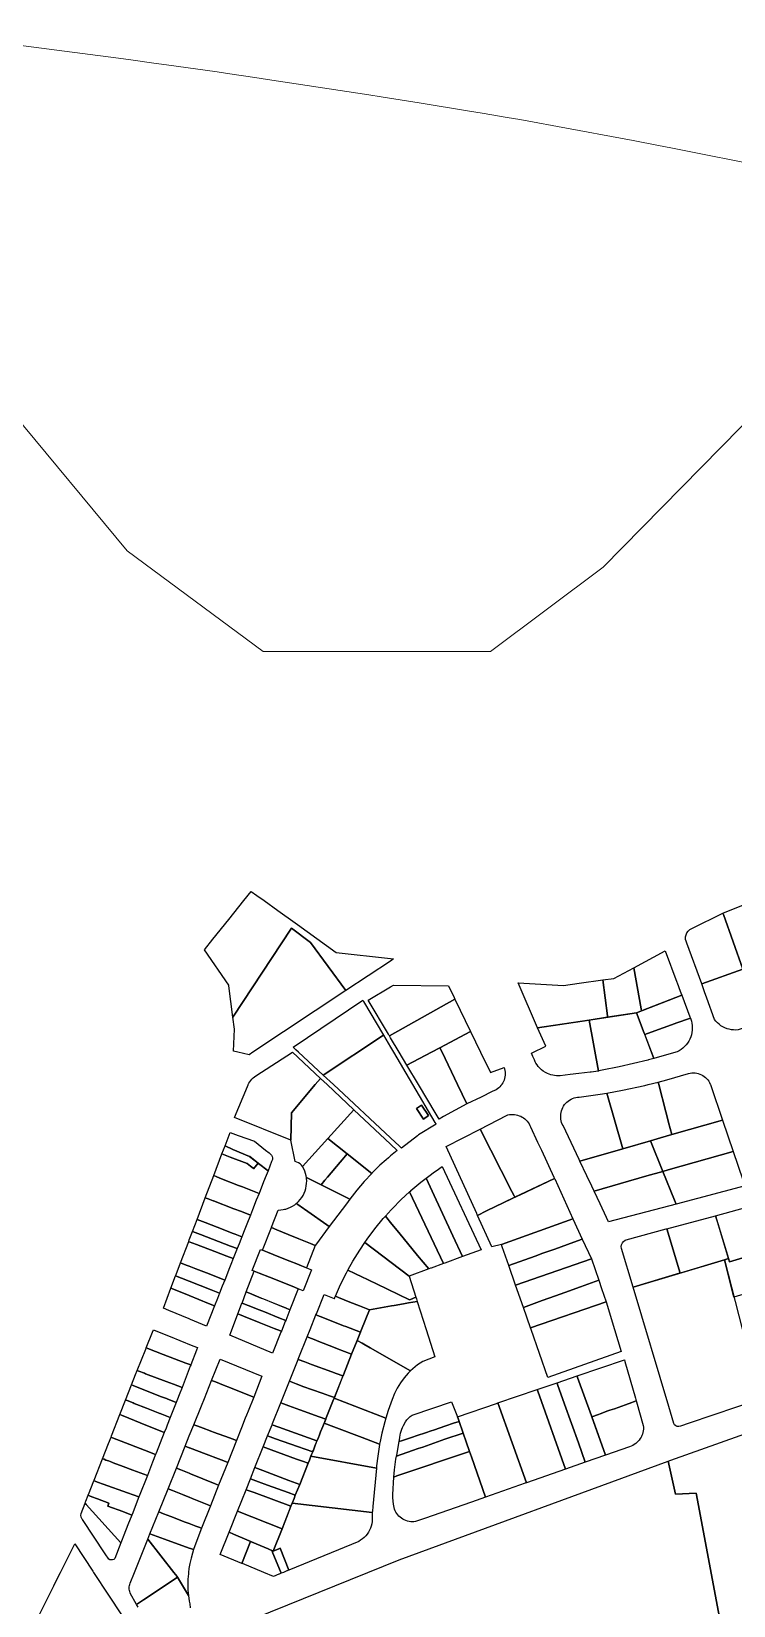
# Model space of a CAD drawing. Header units: metres. Extents: x 3 to 1027712, y 40 to 4430649.
# Drawn here: x 509467 to 509766, y 4412073 to 4412744 of the extents above; entities that cross this region are included whole.
import ezdxf

# ---------------------------------------------------------------- set-up
doc = ezdxf.new("R2010")
doc.units = ezdxf.units.M
doc.header["$MEASUREMENT"] = 0
doc.layers.add('A.ES.SDGC.CP.07003.cadastralparcel — CadastralParcel', color=1, linetype='Continuous')
doc.layers.add('Habitats_5_km', color=7, linetype='Continuous', lineweight=9, true_color=0xbefad2)

msp = doc.modelspace()

# ---------------------------------------------------------------- linework, layer by layer
at = {"layer": 'A.ES.SDGC.CP.07003.cadastralparcel — CadastralParcel', "color": 7, "linetype": 'Continuous', "flags": 128}
for points in [[(509579.07, 4412363.68), (509580.11, 4412362.93), (509596.68, 4412351), (509619.82, 4412348.43), (509621.12, 4412348.29), (509619.82, 4412347.43), (509600.77, 4412334.81), (509585.73, 4412355.28), (509577.57, 4412361.41), (509552.58, 4412323.43), (509550.9, 4412336.85), (509550.87, 4412337.1), (509540.43, 4412352.21), (509544.06, 4412356.74), (509550.8, 4412365.15), (509557.25, 4412373.19), (509560.4, 4412377.12), (509562.8, 4412375.39), (509565.87, 4412373.19), (509571.81, 4412368.92), (509579.07, 4412363.68)], [(509770.27, 4412371.37), (509771.96, 4412367.03), (509772.66, 4412365.13), (509774.24, 4412360.84), (509775.44, 4412357.59), (509777.21, 4412352.78), (509779.23, 4412347.29), (509770.05, 4412343.99), (509761.78, 4412367.24), (509761.52, 4412367.85), (509770.25, 4412371.42), (509770.27, 4412371.37)], [(509761.78, 4412367.24), (509770.05, 4412343.99), (509752.49, 4412337.67), (509746.19, 4412355.02), (509745.8, 4412355.86), (509745.62, 4412356.57), (509745.59, 4412356.78), (509745.59, 4412357.71), (509745.79, 4412358.62), (509746.17, 4412359.47), (509746.73, 4412360.22), (509747.43, 4412360.84), (509748.25, 4412361.29), (509761.52, 4412367.85), (509761.78, 4412367.24)], [(509600.77, 4412334.81), (509561.1, 4412308.54), (509559.47, 4412307.46), (509554.67, 4412308.54), (509552.81, 4412308.96), (509553.21, 4412318.36), (509552.58, 4412323.43), (509577.57, 4412361.41), (509585.73, 4412355.28), (509600.77, 4412334.81)], [(509743.6, 4412333.84), (509743.95, 4412332.9), (509726.83, 4412326.14), (509726.67, 4412327.07), (509723.56, 4412344.56), (509736.94, 4412351.7), (509741.89, 4412338.44), (509742.02, 4412338.08), (509743.32, 4412334.6), (509743.6, 4412333.84)], [(509726.67, 4412327.07), (509726.83, 4412326.14), (509724.69, 4412325.29), (509712.34, 4412323.42), (509712.26, 4412324.06), (509710.28, 4412339.33), (509714.98, 4412339.98), (509723.56, 4412344.56), (509726.67, 4412327.07)], [(509770.05, 4412343.99), (509778.2, 4412321.08), (509769.36, 4412318.47), (509768.02, 4412318.08), (509767.06, 4412318.01), (509766.1, 4412318.02), (509765.14, 4412318.12), (509764.2, 4412318.3), (509763.27, 4412318.57), (509762.38, 4412318.92), (509761.52, 4412319.35), (509760.7, 4412319.86), (509759.93, 4412320.44), (509759.22, 4412321.09), (509758.57, 4412321.8), (509757.98, 4412322.56), (509754.69, 4412331.61), (509753.7, 4412334.35), (509752.49, 4412337.67), (509770.05, 4412343.99)], [(509647.22, 4412331.2), (509647.26, 4412331.12), (509619.32, 4412315.57), (509619.26, 4412315.67), (509618.92, 4412316.24), (509610.31, 4412330.73), (509619.82, 4412336.39), (509621.13, 4412337.17), (509644.46, 4412336.91), (509646.93, 4412331.8), (509647.22, 4412331.2)], [(509712.26, 4412324.06), (509712.34, 4412323.42), (509704.53, 4412322.23), (509682.5, 4412318.88), (509674.18, 4412338.11), (509693.61, 4412337.05), (509700.21, 4412337.95), (509710.28, 4412339.33), (509712.26, 4412324.06)], [(509579.42, 4412309.58), (509578.23, 4412310.71), (509607.94, 4412330.68), (509608.24, 4412330.22), (509616.79, 4412315.75), (509591.1, 4412298.72), (509580.54, 4412308.54), (509579.42, 4412309.58)], [(509647.26, 4412331.12), (509653.95, 4412317.31), (509640.87, 4412310.44), (509637.26, 4412308.54), (509626.78, 4412303.03), (509623.5, 4412308.54), (509619.82, 4412314.73), (509619.32, 4412315.57), (509647.26, 4412331.12)], [(509728.19, 4412316.14), (509727.98, 4412316.67), (509724.69, 4412325.29), (509743.95, 4412332.9), (509747.42, 4412323.62), (509747.63, 4412323.04), (509741.48, 4412320.86), (509741.18, 4412320.75), (509730.95, 4412317.12), (509728.19, 4412316.14)], [(509706.11, 4412322.47), (509724.69, 4412325.29), (509727.98, 4412316.67), (509732.1, 4412305.9), (509729.72, 4412305.23), (509729.49, 4412305.18), (509717.3, 4412302.27), (509710.01, 4412300.84), (509708.55, 4412300.56), (509708.41, 4412300.53), (509704.53, 4412322.23), (509706.11, 4412322.47)], [(509747.63, 4412323.04), (509748.08, 4412321.84), (509748.29, 4412320.88), (509748.41, 4412319.9), (509748.45, 4412318.92), (509748.4, 4412317.95), (509748.28, 4412316.97), (509748.06, 4412316.02), (509747.77, 4412315.08), (509747.4, 4412314.17), (509746.95, 4412313.3), (509746.43, 4412312.47), (509745.84, 4412311.69), (509745.18, 4412310.96), (509744.46, 4412310.29), (509743.69, 4412309.69), (509742.87, 4412309.15), (509742.01, 4412308.69), (509741.48, 4412308.54), (509732.1, 4412305.9), (509728.19, 4412316.14), (509730.95, 4412317.12), (509741.18, 4412320.75), (509741.48, 4412320.86), (509747.63, 4412323.04)], [(509653.95, 4412317.31), (509658.2, 4412308.54), (509662.35, 4412299.96), (509668.2, 4412302.06), (509668.41, 4412301.41), (509668.56, 4412300.74), (509668.65, 4412300.06), (509668.68, 4412299.38), (509668.65, 4412298.69), (509668.57, 4412298.01), (509668.43, 4412297.34), (509668.23, 4412296.69), (509667.97, 4412296.05), (509667.66, 4412295.44), (509667.3, 4412294.86), (509667.19, 4412294.71), (509666.89, 4412294.31), (509666.43, 4412293.8), (509665.94, 4412293.33), (509665.4, 4412292.91), (509664.83, 4412292.53), (509663.18, 4412291.73), (509658.39, 4412289.42), (509652.31, 4412286.49), (509648.38, 4412294.71), (509641.78, 4412308.54), (509640.87, 4412310.44), (509653.95, 4412317.31)], [(509704.88, 4412300.04), (509700.04, 4412299.43), (509696.36, 4412298.98), (509692.06, 4412298.54), (509691.26, 4412298.5), (509690.53, 4412298.52), (509689.69, 4412298.6), (509688.95, 4412298.71), (509688.19, 4412298.9), (509687.45, 4412299.14), (509686.73, 4412299.43), (509685.89, 4412299.84), (509684.94, 4412300.45), (509684.22, 4412301.01), (509683.68, 4412301.49), (509683.27, 4412301.9), (509682.74, 4412302.5), (509682.28, 4412303.1), (509681.75, 4412303.94), (509681.44, 4412304.51), (509681.11, 4412305.27), (509680.5, 4412306.69), (509679.87, 4412308.18), (509680.15, 4412308.3), (509686.08, 4412311.07), (509682.5, 4412318.88), (509704.39, 4412322.21), (509704.53, 4412322.23), (509708.41, 4412300.53), (509708.29, 4412300.51), (509705.32, 4412300.1), (509704.88, 4412300.04)], [(509624.46, 4412267.68), (509624.18, 4412267.93), (509623.67, 4412268.45), (509619.82, 4412272.03), (509595.42, 4412294.71), (509591.1, 4412298.72), (509616.79, 4412315.75), (509619.82, 4412310.63), (509621.06, 4412308.54), (509629.23, 4412294.71), (509638.74, 4412278.62), (509639.08, 4412278.06), (509639.19, 4412277.93), (509631.77, 4412273.3), (509631.23, 4412272.96), (509624.46, 4412267.68)], [(509640.87, 4412310.44), (509641.78, 4412308.54), (509648.38, 4412294.71), (509652.31, 4412286.49), (509642.44, 4412281.07), (509640.47, 4412279.99), (509639.19, 4412282.15), (509631.72, 4412294.71), (509626.78, 4412303.03), (509637.26, 4412308.54), (509640.87, 4412310.44)], [(509577.35, 4412270.99), (509553.27, 4412280.74), (509558.84, 4412293.92), (509559.1, 4412294.61), (509559.15, 4412294.71), (509559.41, 4412295.28), (509559.78, 4412295.92), (509560.2, 4412296.52), (509560.67, 4412297.08), (509561.19, 4412297.6), (509561.76, 4412298.07), (509562.36, 4412298.49), (509578.05, 4412308.52), (509589.89, 4412297.39), (509587.65, 4412294.71), (509577.63, 4412282.75), (509577.35, 4412270.99)], [(509589.89, 4412297.39), (509592.74, 4412294.71), (509604.13, 4412284.02), (509593.05, 4412271.76), (509582.26, 4412259.81), (509581.78, 4412260.43), (509581.2, 4412260.97), (509580.54, 4412261.41), (509579.82, 4412261.72), (509579.06, 4412261.92), (509577.35, 4412270.99), (509577.63, 4412282.75), (509587.65, 4412294.71), (509589.89, 4412297.39)], [(509737.18, 4412283.07), (509734.14, 4412294.71), (509733.86, 4412295.8), (509737.56, 4412296.75), (509746.85, 4412299.53), (509747.54, 4412299.67), (509748.24, 4412299.75), (509748.94, 4412299.77), (509749.64, 4412299.73), (509750.34, 4412299.62), (509751.02, 4412299.46), (509751.69, 4412299.23), (509752.33, 4412298.95), (509752.95, 4412298.61), (509753.53, 4412298.22), (509754.08, 4412297.78), (509754.59, 4412297.29), (509755.05, 4412296.76), (509755.46, 4412296.19), (509755.82, 4412295.59), (509756.13, 4412294.96), (509756.22, 4412294.71), (509756.38, 4412294.3), (509761.35, 4412279.64), (509739.7, 4412273.41), (509738.35, 4412278.59), (509737.72, 4412281.02), (509737.18, 4412283.07)], [(509718.87, 4412267.41), (509700.52, 4412262.13), (509700.21, 4412262.79), (509693.34, 4412277.27), (509693.02, 4412277.92), (509692.76, 4412278.6), (509692.56, 4412279.3), (509692.42, 4412280.01), (509692.35, 4412280.73), (509692.34, 4412281.46), (509692.39, 4412282.18), (509692.51, 4412282.9), (509692.69, 4412283.6), (509692.93, 4412284.29), (509693.23, 4412284.95), (509693.59, 4412285.58), (509694.01, 4412286.18), (509694.47, 4412286.73), (509694.98, 4412287.25), (509695.54, 4412287.72), (509696.13, 4412288.13), (509696.76, 4412288.49), (509697.42, 4412288.8), (509698.1, 4412289.05), (509698.8, 4412289.23), (509699.52, 4412289.35), (509700.21, 4412289.44), (509709.13, 4412290.64), (509712.04, 4412291.15), (509718.87, 4412267.41)], [(509712.04, 4412291.15), (509718.68, 4412292.31), (509728.16, 4412294.34), (509729.6, 4412294.71), (509733.86, 4412295.8), (509734.14, 4412294.71), (509737.18, 4412283.07), (509737.72, 4412281.02), (509738.35, 4412278.59), (509739.7, 4412273.41), (509734.84, 4412272.01), (509730.61, 4412270.79), (509718.87, 4412267.41), (509712.04, 4412291.15)], [(509604.13, 4412284.02), (509619.82, 4412269.27), (509622.62, 4412266.64), (509619.82, 4412264.34), (509618.88, 4412263.57), (509617.9, 4412262.69), (509615.29, 4412260.35), (509611.84, 4412256.96), (509611.76, 4412256.88), (509601.32, 4412265.18), (509593.05, 4412271.76), (509604.13, 4412284.02)], [(509636, 4412281.49), (509633.78, 4412280.04), (509630.84, 4412284.55), (509633.06, 4412286), (509636, 4412281.49)], [(509636, 4412281.49), (509633.06, 4412286), (509630.84, 4412284.55), (509633.78, 4412280.04), (509636, 4412281.49)], [(509689.43, 4412255.31), (509689.57, 4412255), (509689.7, 4412254.72), (509672.8, 4412246.71), (509672.5, 4412247.27), (509671.53, 4412249.18), (509657.99, 4412275.79), (509669.18, 4412281.59), (509669.85, 4412281.78), (509670.54, 4412281.92), (509671.23, 4412281.99), (509671.93, 4412282.01), (509672.62, 4412281.96), (509673.31, 4412281.86), (509673.99, 4412281.7), (509674.66, 4412281.48), (509675.3, 4412281.21), (509675.92, 4412280.88), (509676.5, 4412280.5), (509677.05, 4412280.08), (509677.57, 4412279.6), (509678.04, 4412279.09), (509678.47, 4412278.54), (509678.85, 4412277.95), (509679.17, 4412277.33), (509679.45, 4412276.69), (509682.47, 4412270.22), (509684.1, 4412266.73), (509689.43, 4412255.31)], [(509761.35, 4412279.64), (509765.87, 4412266.28), (509738.16, 4412258.37), (509735.89, 4412257.72), (509730.61, 4412270.79), (509734.84, 4412272.01), (509739.7, 4412273.41), (509761.35, 4412279.64)], [(509554.88, 4412273.01), (509561.74, 4412270.59), (509566.51, 4412266.78), (509567.98, 4412265.6), (509568.63, 4412265.08), (509569.07, 4412264.64), (509569.37, 4412264.09), (509569.5, 4412263.48), (509569.46, 4412262.86), (509569.24, 4412262.28), (509569.09, 4412261.91), (509567.55, 4412258.02), (509563.54, 4412261.13), (509561.99, 4412262.33), (509559.76, 4412264.06), (509559.59, 4412264.13), (509552.61, 4412267.13), (509549.22, 4412268.6), (509551.37, 4412274.25), (509554.88, 4412273.01)], [(509598.34, 4412261.64), (509592.96, 4412255.21), (509591.85, 4412253.92), (509590.24, 4412252), (509583.91, 4412255.14), (509583.81, 4412255.82), (509583.56, 4412256.87), (509583.21, 4412257.88), (509582.78, 4412258.87), (509582.26, 4412259.81), (509593.05, 4412271.76), (509601.32, 4412265.18), (509599.24, 4412262.7), (509598.34, 4412261.64)], [(509672.8, 4412246.71), (509668.11, 4412244.49), (509660.75, 4412240.9), (509656.91, 4412238.99), (509656.84, 4412239.14), (509656.79, 4412239.24), (509656.58, 4412239.71), (509643.52, 4412268.28), (509657.99, 4412275.79), (509671.53, 4412249.18), (509672.5, 4412247.27), (509672.8, 4412246.71)], [(509730.61, 4412270.79), (509735.89, 4412257.72), (509729.12, 4412255.79), (509706.59, 4412249.35), (509705.63, 4412251.38), (509703.51, 4412255.84), (509700.52, 4412262.13), (509718.87, 4412267.41), (509730.61, 4412270.79)], [(509561.39, 4412258.88), (509563.31, 4412261.3), (509563.54, 4412261.13), (509567.55, 4412258.02), (509566.34, 4412254.96), (509566.08, 4412254.3), (509565.65, 4412253.22), (509563.72, 4412248.34), (509560.25, 4412249.71), (509556.61, 4412251.14), (509554.97, 4412251.78), (509547.78, 4412254.61), (509545.68, 4412255.44), (509544.4, 4412255.94), (509547.91, 4412265.17), (509551.35, 4412263.86), (509558.64, 4412261.07), (509560.08, 4412259.92), (509561.18, 4412259.05), (509561.39, 4412258.88)], [(509561.39, 4412258.88), (509561.18, 4412259.05), (509560.08, 4412259.92), (509558.64, 4412261.07), (509551.35, 4412263.86), (509547.91, 4412265.17), (509549.22, 4412268.6), (509552.61, 4412267.13), (509559.59, 4412264.13), (509563.31, 4412261.3), (509561.39, 4412258.88)], [(509559.59, 4412264.13), (509559.76, 4412264.06), (509561.99, 4412262.33), (509563.31, 4412261.3), (509559.59, 4412264.13)], [(509601.32, 4412265.18), (509611.76, 4412256.88), (509608.54, 4412253.43), (509605.4, 4412249.76), (509602.43, 4412245.95), (509590.77, 4412251.74), (509590.24, 4412252), (509591.85, 4412253.92), (509592.96, 4412255.21), (509598.34, 4412261.64), (509599.24, 4412262.7), (509601.32, 4412265.18)], [(509769.99, 4412254.12), (509770.95, 4412251.57), (509741.54, 4412243.81), (509740.86, 4412245.42), (509735.89, 4412257.72), (509738.16, 4412258.37), (509765.87, 4412266.28), (509769.99, 4412254.12)], [(509544.4, 4412255.94), (509545.68, 4412255.44), (509547.78, 4412254.61), (509554.97, 4412251.78), (509556.61, 4412251.14), (509560.25, 4412249.71), (509563.72, 4412248.34), (509562.57, 4412245.44), (509560.93, 4412241.28), (509560.07, 4412239.1), (509556.22, 4412240.58), (509553.01, 4412241.82), (509544.33, 4412245.17), (509544.16, 4412245.23), (509542.06, 4412246.04), (509540.82, 4412246.52), (509544.4, 4412255.94)], [(509638.18, 4412257.26), (509639.2, 4412257.97), (509641.79, 4412259.79), (509658.45, 4412224.33), (509650.48, 4412221.41), (509646.36, 4412230.29), (509637.58, 4412249.23), (509634.98, 4412254.86), (509637.2, 4412256.58), (509638.18, 4412257.26)], [(509740.86, 4412245.42), (509741.54, 4412243.81), (509712.79, 4412236.23), (509711.95, 4412238.05), (509709.18, 4412243.89), (509706.59, 4412249.35), (509729.12, 4412255.79), (509735.89, 4412257.72), (509740.86, 4412245.42)], [(509593.67, 4412234.2), (509592.65, 4412234.91), (509584.52, 4412240.61), (509583.17, 4412241.56), (509582.65, 4412241.93), (509580.26, 4412243.59), (509579.84, 4412243.89), (509579.61, 4412244.05), (509579.79, 4412244.19), (509580.58, 4412244.93), (509581.29, 4412245.73), (509581.93, 4412246.59), (509582.5, 4412247.51), (509582.98, 4412248.47), (509583.37, 4412249.47), (509583.68, 4412250.5), (509583.89, 4412251.55), (509584.01, 4412252.62), (509584.04, 4412253.69), (509583.97, 4412254.76), (509583.91, 4412255.14), (509590.77, 4412251.74), (509602.43, 4412245.95), (509601.02, 4412243.89), (509593.67, 4412234.2)], [(509628.38, 4412249.45), (509628.49, 4412249.55), (509632.77, 4412253.16), (509634.98, 4412254.86), (509637.58, 4412249.23), (509646.36, 4412230.29), (509650.48, 4412221.41), (509642.94, 4412218.65), (509642.33, 4412218.42), (509627.88, 4412248.98), (509628.38, 4412249.45)], [(509674.11, 4412247.33), (509675.06, 4412247.78), (509689.7, 4412254.72), (509689.79, 4412254.51), (509697.56, 4412237.56), (509667.04, 4412226.57), (509663.05, 4412225.55), (509656.94, 4412238.91), (509656.91, 4412238.99), (509660.75, 4412240.9), (509668.11, 4412244.49), (509674.11, 4412247.33)], [(509542.06, 4412246.04), (509544.16, 4412245.23), (509544.33, 4412245.17), (509553.01, 4412241.82), (509556.22, 4412240.58), (509560.07, 4412239.1), (509558.56, 4412235.3), (509557.66, 4412233.03), (509556.39, 4412229.81), (509553.59, 4412230.91), (509552.21, 4412231.45), (509548.48, 4412232.91), (509540.73, 4412235.94), (509537.31, 4412237.29), (509540.82, 4412246.52), (509542.06, 4412246.04)], [(509569.08, 4412233.95), (509571.91, 4412241.23), (509572.99, 4412241.29), (509574.05, 4412241.44), (509574.59, 4412241.56), (509575.1, 4412241.68), (509576.12, 4412242.01), (509577.1, 4412242.43), (509578.05, 4412242.94), (509578.95, 4412243.53), (509579.41, 4412243.89), (509579.61, 4412244.05), (509579.84, 4412243.89), (509580.26, 4412243.59), (509582.65, 4412241.93), (509583.17, 4412241.56), (509584.52, 4412240.61), (509592.65, 4412234.91), (509593.67, 4412234.2), (509587.81, 4412226.34), (509587.72, 4412226.11), (509585.61, 4412226.97), (509580.72, 4412228.97), (509576.11, 4412230.86), (509571.29, 4412232.83), (509569.01, 4412233.76), (509569.08, 4412233.95)], [(509617.7, 4412238.71), (509618.16, 4412239.22), (509618.37, 4412239.45), (509620.45, 4412241.76), (509624.39, 4412245.75), (509627.88, 4412248.98), (509642.33, 4412218.42), (509637.16, 4412216.53), (509636.86, 4412216.42), (509636.19, 4412216.17), (509636.08, 4412216.13), (509631.36, 4412221.89), (509623.39, 4412231.61), (509620.38, 4412235.28), (509617.63, 4412238.63), (509617.7, 4412238.71)], [(509778.19, 4412240.65), (509787.68, 4412226.2), (509764.3, 4412219.2), (509763.9, 4412220.54), (509759.2, 4412236.26), (509758.42, 4412238.85), (509771.74, 4412242.43), (509773.01, 4412242.53), (509774.28, 4412242.42), (509775.31, 4412242.19), (509775.52, 4412242.12), (509776.69, 4412241.63), (509777.77, 4412240.96), (509778.19, 4412240.65)], [(509540.73, 4412235.94), (509548.48, 4412232.91), (509552.21, 4412231.45), (509553.59, 4412230.91), (509556.39, 4412229.81), (509555.19, 4412226.79), (509554.4, 4412224.79), (509551.62, 4412225.85), (509546.49, 4412227.82), (509538.73, 4412230.8), (509535.34, 4412232.11), (509537.31, 4412237.29), (509540.73, 4412235.94)], [(509636.08, 4412216.13), (509627.73, 4412213.08), (509608.85, 4412227.39), (509609.8, 4412228.79), (509613.15, 4412233.28), (509616.71, 4412237.6), (509617.63, 4412238.63), (509620.38, 4412235.28), (509623.39, 4412231.61), (509631.36, 4412221.89), (509636.08, 4412216.13)], [(509697.56, 4412237.56), (509701.57, 4412228.81), (509697.98, 4412227.52), (509689.88, 4412224.63), (509684.76, 4412222.8), (509681.4, 4412221.6), (509670.18, 4412217.59), (509667.37, 4412225.63), (509667.04, 4412226.57), (509697.56, 4412237.56)], [(509743.29, 4412214.37), (509737.6, 4412233.26), (509758.42, 4412238.85), (509763.9, 4412220.54), (509762.15, 4412220.01), (509743.29, 4412214.37)], [(509535.34, 4412232.11), (509538.73, 4412230.8), (509546.49, 4412227.82), (509551.62, 4412225.85), (509554.4, 4412224.79), (509552.73, 4412220.57), (509549.98, 4412221.62), (509544.84, 4412223.58), (509537.07, 4412226.55), (509533.99, 4412227.74), (509533.72, 4412227.84), (509533.99, 4412228.56), (509535.34, 4412232.11)], [(509587.72, 4412226.11), (509583.94, 4412216.64), (509581.76, 4412217.51), (509579.79, 4412218.29), (509576.85, 4412219.46), (509572.23, 4412221.3), (509567.39, 4412223.23), (509565.25, 4412224.08), (509569.01, 4412233.76), (509571.29, 4412232.83), (509576.11, 4412230.86), (509580.72, 4412228.97), (509585.61, 4412226.97), (509587.72, 4412226.11)], [(509737.31, 4412233.18), (509737.6, 4412233.26), (509743.29, 4412214.37), (509742.96, 4412214.27), (509723.2, 4412208.36), (509718.27, 4412224.86), (509718.19, 4412225.68), (509718.32, 4412226.48), (509718.55, 4412227.06), (509718.64, 4412227.23), (509719.14, 4412227.89), (509719.78, 4412228.4), (509720.28, 4412228.61), (509737.31, 4412233.18)], [(509537.07, 4412226.55), (509544.84, 4412223.58), (509549.98, 4412221.62), (509552.73, 4412220.57), (509551.73, 4412218.05), (509551.16, 4412216.6), (509549.11, 4412211.41), (509543.92, 4412213.43), (509541.29, 4412214.46), (509536.82, 4412216.2), (509533.99, 4412217.3), (509533.54, 4412217.47), (509532.7, 4412217.8), (509530.26, 4412218.75), (509533.72, 4412227.84), (509533.99, 4412227.74), (509537.07, 4412226.55)], [(509567.39, 4412223.23), (509572.23, 4412221.3), (509576.85, 4412219.46), (509579.79, 4412218.29), (509581.76, 4412217.51), (509583.94, 4412216.64), (509586.06, 4412215.8), (509582.51, 4412206.88), (509580.48, 4412207.69), (509578.5, 4412208.48), (509568.16, 4412212.59), (509563.79, 4412214.33), (509561.62, 4412215.19), (509560.77, 4412215.53), (509564.32, 4412224.45), (509565.25, 4412224.08), (509567.39, 4412223.23)], [(509601.74, 4412215.85), (509603.71, 4412219.4), (509606.65, 4412224.17), (509608.85, 4412227.39), (509627.73, 4412213.08), (509630.61, 4412204.04), (509628.28, 4412203.17), (509627.89, 4412203.02), (509613.86, 4412209.74), (509610.78, 4412211.21), (509606.67, 4412213.17), (509605.69, 4412213.64), (509604.61, 4412214.16), (509601.6, 4412215.6), (509601.74, 4412215.85)], [(509701.57, 4412228.81), (509705.43, 4412220.4), (509673.09, 4412209.27), (509670.18, 4412217.59), (509681.4, 4412221.6), (509684.76, 4412222.8), (509689.88, 4412224.63), (509697.98, 4412227.52), (509701.57, 4412228.81)], [(509766.22, 4412204.12), (509762.15, 4412220.01), (509763.9, 4412220.54), (509764.3, 4412219.2), (509787.68, 4412226.2), (509796.28, 4412213.11), (509794.9, 4412212.7), (509766.22, 4412204.12)], [(509530.26, 4412218.75), (509532.7, 4412217.8), (509533.54, 4412217.47), (509533.99, 4412217.3), (509536.82, 4412216.2), (509541.29, 4412214.46), (509543.92, 4412213.43), (509549.11, 4412211.41), (509548.05, 4412208.74), (509546.88, 4412205.78), (509543.38, 4412207.17), (509533.99, 4412210.9), (509530.69, 4412212.21), (509528.16, 4412213.22), (509528.36, 4412213.76), (509530.26, 4412218.75)], [(509628.28, 4412203.17), (509630.61, 4412204.04), (509630.8, 4412203.46), (509631.18, 4412202.27), (509627.51, 4412201.64), (509625.32, 4412201.26), (509621.33, 4412200.58), (509620.26, 4412200.39), (509613.97, 4412199.31), (509610.78, 4412198.76), (509606.52, 4412200.44), (509602.46, 4412202.04), (509597.55, 4412203.99), (509596.3, 4412204.48), (509598.5, 4412209.49), (509601, 4412214.51), (509601.6, 4412215.6), (509604.61, 4412214.16), (509605.69, 4412213.64), (509606.67, 4412213.17), (509610.78, 4412211.21), (509613.86, 4412209.74), (509627.89, 4412203.02), (509628.28, 4412203.17)], [(509705.43, 4412220.4), (509708.57, 4412211.31), (509700.73, 4412208.49), (509694.14, 4412206.12), (509690.1, 4412204.66), (509684.47, 4412202.64), (509676.42, 4412199.74), (509673.09, 4412209.27), (509705.43, 4412220.4)], [(509740.59, 4412150.22), (509738.42, 4412157.47), (509723.2, 4412208.36), (509762.15, 4412220.01), (509777.37, 4412160.57), (509747.08, 4412150.39), (509743.39, 4412149.15), (509742.76, 4412148.93), (509742.07, 4412149.02), (509741.67, 4412149.15), (509741.45, 4412149.25), (509740.92, 4412149.66), (509740.59, 4412150.22)], [(509530.69, 4412212.21), (509533.99, 4412210.9), (509543.38, 4412207.17), (509546.88, 4412205.78), (509545.98, 4412203.52), (509544.75, 4412200.41), (509542.12, 4412201.47), (509533.99, 4412204.76), (509528.63, 4412206.92), (509526.15, 4412207.93), (509528.16, 4412213.22), (509530.69, 4412212.21)], [(509561.62, 4412215.19), (509563.79, 4412214.33), (509568.16, 4412212.59), (509578.5, 4412208.48), (509580.48, 4412207.69), (509576.91, 4412198.74), (509574.94, 4412199.53), (509573.93, 4412199.95), (509564.64, 4412203.74), (509560.72, 4412205.33), (509558.27, 4412206.34), (509561.62, 4412215.19)], [(509708.57, 4412211.31), (509709.77, 4412207.85), (509711.76, 4412202.08), (509679.48, 4412190.99), (509676.42, 4412199.74), (509684.47, 4412202.64), (509690.1, 4412204.66), (509694.14, 4412206.12), (509700.73, 4412208.49), (509708.57, 4412211.31)], [(509528.63, 4412206.92), (509533.99, 4412204.76), (509542.12, 4412201.47), (509544.75, 4412200.41), (509541.34, 4412191.79), (509534.47, 4412194.65), (509533.99, 4412194.85), (509525.33, 4412198.46), (509522.93, 4412199.46), (509526.15, 4412207.93), (509528.63, 4412206.92)], [(509559.14, 4412200.53), (509556.47, 4412201.59), (509558.27, 4412206.34), (509560.72, 4412205.33), (509560.96, 4412205.23), (509564.64, 4412203.74), (509565.64, 4412203.33), (509573.93, 4412199.95), (509574.94, 4412199.53), (509576.91, 4412198.74), (509575.09, 4412194.18), (509572.2, 4412195.33), (509566.02, 4412197.79), (509563.79, 4412198.67), (509559.14, 4412200.53)], [(509596.3, 4412204.48), (509597.55, 4412203.99), (509602.46, 4412202.04), (509606.52, 4412200.44), (509610.78, 4412198.76), (509607.44, 4412190.38), (509607.12, 4412189.59), (509606.93, 4412189.12), (509600.78, 4412191.54), (509599.79, 4412191.93), (509591.61, 4412195.13), (509588, 4412196.54), (509588.19, 4412197.01), (509591.5, 4412205.3), (509595.05, 4412203.88), (509595.79, 4412203.58), (509595.89, 4412203.55), (509596.24, 4412204.37), (509596.3, 4412204.48)], [(509627.51, 4412201.64), (509631.18, 4412202.27), (509634.98, 4412190.38), (509638.72, 4412178.68), (509633.56, 4412176.7), (509631.34, 4412175.24), (509629.26, 4412173.59), (509628.26, 4412172.64), (509611.09, 4412182.49), (509608.41, 4412184.03), (509607.68, 4412184.45), (509605.56, 4412185.67), (509607.12, 4412189.59), (509607.44, 4412190.38), (509610.78, 4412198.76), (509613.97, 4412199.31), (509620.26, 4412200.39), (509621.33, 4412200.58), (509625.32, 4412201.26), (509627.51, 4412201.64)], [(509554.54, 4412196.51), (509554.72, 4412196.98), (509557.03, 4412196.06), (509563.8, 4412193.37), (509570.21, 4412190.82), (509571.3, 4412190.38), (509573.27, 4412189.6), (509573.08, 4412189.14), (509569.53, 4412180.24), (509551.29, 4412187.92), (509554.54, 4412196.51)], [(509556.29, 4412201.13), (509556.47, 4412201.59), (509559.14, 4412200.53), (509563.79, 4412198.67), (509566.02, 4412197.79), (509572.2, 4412195.33), (509575.09, 4412194.18), (509574.91, 4412193.72), (509573.27, 4412189.6), (509571.3, 4412190.38), (509570.21, 4412190.82), (509563.8, 4412193.37), (509557.03, 4412196.06), (509554.72, 4412196.98), (509556.29, 4412201.13)], [(509606.93, 4412189.12), (509605.56, 4412185.67), (509603.2, 4412179.77), (509600.11, 4412180.98), (509597.21, 4412182.11), (509596.22, 4412182.5), (509588.52, 4412185.51), (509587.93, 4412185.74), (509584.26, 4412187.18), (509585.54, 4412190.38), (509588, 4412196.54), (509591.61, 4412195.13), (509599.79, 4412191.93), (509600.78, 4412191.54), (509606.93, 4412189.12)], [(509679.48, 4412190.99), (509711.76, 4412202.08), (509715.29, 4412190.38), (509718.13, 4412180.95), (509686.87, 4412169.85), (509679.69, 4412190.38), (509679.48, 4412190.99)], [(509519.61, 4412180.93), (509515.62, 4412182.46), (509518.28, 4412189.16), (509518.67, 4412190.13), (509522.63, 4412188.55), (509525.84, 4412187.28), (509529.97, 4412185.64), (509535.54, 4412183.43), (509537.55, 4412182.63), (509537.11, 4412181.49), (509534.64, 4412175.19), (509532.58, 4412175.97), (509522.82, 4412179.7), (509519.61, 4412180.93)], [(509515.4, 4412181.91), (509515.62, 4412182.46), (509519.61, 4412180.93), (509522.82, 4412179.7), (509532.58, 4412175.97), (509534.64, 4412175.19), (509534.59, 4412175.05), (509534.43, 4412174.64), (509530.88, 4412165.58), (509527.28, 4412166.97), (509524.15, 4412168.14), (509515.37, 4412171.46), (509514.82, 4412171.67), (509512.44, 4412172.57), (509511.79, 4412172.81), (509515.4, 4412181.91)], [(509599.55, 4412170.62), (509599.5, 4412170.5), (509596.65, 4412171.56), (509594.79, 4412172.25), (509586.1, 4412175.47), (509583.27, 4412176.5), (509580.41, 4412177.53), (509580.48, 4412177.72), (509580.72, 4412178.32), (509584.26, 4412187.18), (509587.93, 4412185.74), (509588.52, 4412185.51), (509596.22, 4412182.5), (509597.21, 4412182.11), (509600.11, 4412180.98), (509603.2, 4412179.77), (509599.71, 4412171.02), (509599.55, 4412170.62)], [(509607.68, 4412184.45), (509608.41, 4412184.03), (509611.09, 4412182.49), (509628.26, 4412172.64), (509627.33, 4412171.77), (509625.56, 4412169.78), (509623.98, 4412167.64), (509622.6, 4412165.38), (509621.42, 4412163), (509620.45, 4412160.52), (509618.8, 4412155.8), (509617.83, 4412152.55), (509595.71, 4412161.01), (509599.71, 4412171.02), (509603.2, 4412179.77), (509605.56, 4412185.67), (509607.68, 4412184.45)], [(509545.11, 4412167.96), (509543.52, 4412168.59), (509547.16, 4412177.63), (509564.98, 4412170.44), (509561.44, 4412161.52), (509559.67, 4412162.22), (509551.59, 4412165.41), (509548.54, 4412166.61), (509545.11, 4412167.96)], [(509599.5, 4412170.5), (509595.85, 4412161.36), (509593.78, 4412162.09), (509590.71, 4412163.17), (509582.42, 4412166.09), (509580.04, 4412166.99), (509579.58, 4412167.17), (509576.71, 4412168.27), (509580.41, 4412177.53), (509583.27, 4412176.5), (509586.1, 4412175.47), (509594.79, 4412172.25), (509596.65, 4412171.56), (509599.5, 4412170.5)], [(509721.18, 4412158.7), (509719.95, 4412158.26), (509718.39, 4412157.7), (509715.24, 4412156.57), (509713.26, 4412155.87), (509712.51, 4412155.6), (509709.16, 4412154.4), (509708.41, 4412154.13), (509705.57, 4412153.12), (509705.45, 4412153.45), (509699.58, 4412169.85), (509699.33, 4412170.54), (509719.5, 4412177.42), (509719.7, 4412176.73), (509724.21, 4412161.02), (509724.53, 4412159.9), (509721.5, 4412158.81), (509721.18, 4412158.7)], [(509512.44, 4412172.57), (509514.82, 4412171.67), (509515.37, 4412171.46), (509524.15, 4412168.14), (509527.28, 4412166.97), (509530.88, 4412165.58), (509529.66, 4412162.48), (509528.92, 4412160.58), (509528.38, 4412159.21), (509524.51, 4412160.73), (509524.24, 4412160.84), (509521.78, 4412161.8), (509512.91, 4412165.29), (509512.52, 4412165.44), (509510.02, 4412166.43), (509509.37, 4412166.68), (509511.1, 4412171.09), (509511.79, 4412172.81), (509512.44, 4412172.57)], [(509545.11, 4412167.96), (509548.54, 4412166.61), (509551.59, 4412165.41), (509559.67, 4412162.22), (509561.44, 4412161.52), (509559.05, 4412155.5), (509558.37, 4412153.78), (509557.86, 4412152.51), (509556.22, 4412148.38), (509554.07, 4412142.96), (509552.24, 4412143.64), (509551.06, 4412144.08), (509544.28, 4412146.59), (509543.55, 4412146.86), (509541.81, 4412147.51), (509541, 4412147.81), (509537.66, 4412149.04), (509535.91, 4412149.7), (509539.17, 4412157.8), (509540.41, 4412160.87), (509543.52, 4412168.59), (509545.11, 4412167.96)], [(509699.33, 4412170.54), (509699.58, 4412169.85), (509705.45, 4412153.45), (509711.44, 4412136.74), (509702.79, 4412133.72), (509699.88, 4412141.94), (509694.02, 4412158.54), (509691.05, 4412166.93), (509690.8, 4412167.64), (509699.33, 4412170.54)], [(509510.02, 4412166.43), (509512.52, 4412165.44), (509512.91, 4412165.29), (509521.78, 4412161.8), (509524.24, 4412160.84), (509524.51, 4412160.73), (509528.38, 4412159.21), (509527.52, 4412157), (509527, 4412155.68), (509525.89, 4412152.86), (509521.52, 4412154.56), (509521.46, 4412154.58), (509515.68, 4412156.83), (509510.53, 4412158.84), (509510.01, 4412159.04), (509507.49, 4412160.02), (509506.84, 4412160.26), (509509.37, 4412166.68), (509510.02, 4412166.43)], [(509582.42, 4412166.09), (509590.71, 4412163.17), (509593.78, 4412162.09), (509595.85, 4412161.36), (509595.71, 4412161.01), (509595.24, 4412159.82), (509592.38, 4412152.66), (509592.16, 4412152.12), (509589.36, 4412153.13), (509581.1, 4412156.1), (509576.38, 4412157.8), (509573.01, 4412159.01), (509573.34, 4412159.84), (509576.71, 4412168.27), (509580.04, 4412166.99), (509582.42, 4412166.09)], [(509677.79, 4412124.98), (509665.5, 4412159.02), (509682.32, 4412164.75), (509682.58, 4412164.03), (509694.46, 4412130.81), (509677.79, 4412124.98)], [(509690.8, 4412167.64), (509691.05, 4412166.93), (509694.02, 4412158.54), (509699.88, 4412141.94), (509702.79, 4412133.72), (509694.46, 4412130.81), (509682.58, 4412164.03), (509682.32, 4412164.75), (509690.8, 4412167.64)], [(509507.49, 4412160.02), (509510.01, 4412159.04), (509510.53, 4412158.84), (509515.68, 4412156.83), (509521.46, 4412154.58), (509521.52, 4412154.56), (509525.89, 4412152.86), (509524.57, 4412149.51), (509524.1, 4412148.31), (509523.33, 4412146.38), (509519.44, 4412147.96), (509518.27, 4412148.44), (509513.08, 4412150.56), (509508.15, 4412152.56), (509505.05, 4412153.83), (509504.41, 4412154.09), (509506.84, 4412160.26), (509507.49, 4412160.02)], [(509592.16, 4412152.12), (509591.57, 4412150.63), (509590.93, 4412149.02), (509589.98, 4412146.65), (509589.47, 4412145.36), (509589.06, 4412144.33), (509588.54, 4412143.03), (509588.44, 4412142.79), (509572.15, 4412148.66), (509569.28, 4412149.69), (509569.49, 4412150.21), (509573.01, 4412159.01), (509576.38, 4412157.8), (509581.1, 4412156.1), (509589.36, 4412153.13), (509592.16, 4412152.12)], [(509591.57, 4412150.63), (509592.38, 4412152.66), (509595.24, 4412159.82), (509595.71, 4412161.01), (509617.83, 4412152.55), (509617.37, 4412151), (509616.14, 4412146.15), (509615.56, 4412143.34), (509615.16, 4412141.4), (509607.67, 4412144.27), (509595.66, 4412148.87), (509591.5, 4412150.46), (509591.57, 4412150.63)], [(509626.76, 4412151.8), (509627.23, 4412152.29), (509627.54, 4412152.64), (509627.87, 4412152.96), (509628.23, 4412153.25), (509628.62, 4412153.51), (509629.03, 4412153.73), (509629.45, 4412153.91), (509645.74, 4412159.54), (509648.59, 4412152.4), (509649.02, 4412151.17), (509646.62, 4412150.36), (509643.34, 4412149.25), (509638.08, 4412147.47), (509637.07, 4412147.13), (509634.65, 4412146.31), (509631.21, 4412145.14), (509628.7, 4412144.29), (509624.48, 4412142.86), (509623.45, 4412142.51), (509623.76, 4412144.2), (509623.77, 4412144.41), (509623.78, 4412144.49), (509624.09, 4412146.12), (509624.6, 4412147.79), (509624.92, 4412148.57), (509625.3, 4412149.39), (509626.12, 4412150.94), (509626.76, 4412151.8)], [(509664.98, 4412158.84), (509665.5, 4412159.02), (509677.79, 4412124.98), (509677.27, 4412124.8), (509660.35, 4412118.88), (509654.32, 4412136.06), (509653.51, 4412138.37), (509650.66, 4412146.5), (509649.02, 4412151.17), (509648.59, 4412152.4), (509648.33, 4412153.04), (509664.98, 4412158.84)], [(509713.26, 4412155.87), (509715.24, 4412156.57), (509718.39, 4412157.7), (509719.95, 4412158.26), (509721.18, 4412158.7), (509721.5, 4412158.81), (509724.53, 4412159.9), (509724.66, 4412159.47), (509727.57, 4412149.35), (509727.62, 4412148.63), (509727.62, 4412147.9), (509727.55, 4412147.18), (509727.41, 4412146.46), (509727.22, 4412145.76), (509726.97, 4412145.08), (509726.79, 4412144.72), (509726.65, 4412144.43), (509726.29, 4412143.8), (509725.87, 4412143.21), (509725.4, 4412142.65), (509724.88, 4412142.14), (509724.32, 4412141.68), (509723.72, 4412141.26), (509723.09, 4412140.9), (509722.43, 4412140.6), (509721.75, 4412140.35), (509711.44, 4412136.74), (509705.57, 4412153.12), (509708.41, 4412154.13), (509709.16, 4412154.4), (509712.51, 4412155.6), (509713.26, 4412155.87)], [(509789.92, 4412057.67), (509762.4, 4412062.71), (509760.94, 4412062.98), (509750.18, 4412120.57), (509741.34, 4412120.19), (509738.2, 4412134.2), (509739.36, 4412134.62), (509796.43, 4412154.97), (509800.34, 4412156.35), (509798.74, 4412141.74), (509797.6, 4412131.3), (509797.04, 4412128.86), (509796.79, 4412126.88), (509799.77, 4412126.49), (509800.62, 4412114.56), (509797.16, 4412093.83), (509789.92, 4412057.67)], [(509500.8, 4412144.94), (509504.41, 4412154.09), (509505.05, 4412153.83), (509508.15, 4412152.56), (509513.08, 4412150.56), (509518.27, 4412148.44), (509519.44, 4412147.96), (509523.33, 4412146.38), (509519.84, 4412137.56), (509519.6, 4412136.97), (509514.93, 4412138.81), (509504.93, 4412142.75), (509503.08, 4412143.48), (509501.25, 4412144.2), (509500.61, 4412144.45), (509500.8, 4412144.94)], [(509535.91, 4412149.7), (509537.66, 4412149.04), (509541, 4412147.81), (509541.81, 4412147.51), (509543.55, 4412146.86), (509544.28, 4412146.59), (509551.06, 4412144.08), (509552.24, 4412143.64), (509554.07, 4412142.96), (509550.38, 4412133.66), (509548.72, 4412134.29), (509547.64, 4412134.7), (509540.05, 4412137.59), (509538.2, 4412138.29), (509534.04, 4412139.86), (509533.99, 4412139.89), (509532.24, 4412140.56), (509533.99, 4412144.92), (509535.91, 4412149.7)], [(509588.44, 4412142.79), (509587.57, 4412140.61), (509586.89, 4412138.91), (509586.69, 4412138.41), (509586.62, 4412138.23), (509580.17, 4412140.49), (509570.79, 4412143.77), (509567.39, 4412144.96), (509569.28, 4412149.69), (509572.15, 4412148.66), (509588.44, 4412142.79)], [(509586.69, 4412138.41), (509586.89, 4412138.91), (509587.57, 4412140.61), (509588.54, 4412143.03), (509589.06, 4412144.33), (509589.47, 4412145.36), (509589.98, 4412146.65), (509590.93, 4412149.02), (509591.5, 4412150.46), (509595.66, 4412148.87), (509607.67, 4412144.27), (509615.16, 4412141.4), (509615.13, 4412141.25), (509614.33, 4412136.3), (509613.86, 4412132.23), (509613.75, 4412131.33), (509613.74, 4412131.21), (509585.85, 4412136.31), (509586.13, 4412137.01), (509586.62, 4412138.23), (509586.69, 4412138.41)], [(509622.42, 4412136.71), (509623.45, 4412142.51), (509624.48, 4412142.86), (509628.7, 4412144.29), (509631.21, 4412145.14), (509634.65, 4412146.31), (509637.07, 4412147.13), (509638.08, 4412147.47), (509643.34, 4412149.25), (509646.62, 4412150.36), (509649.02, 4412151.17), (509650.66, 4412146.5), (509650.77, 4412146.19), (509643.01, 4412143.5), (509633.54, 4412140.22), (509631.55, 4412139.53), (509629.1, 4412138.68), (509622.35, 4412136.34), (509622.42, 4412136.71)], [(509519.6, 4412136.97), (509518.33, 4412133.71), (509516.11, 4412128.06), (509509.85, 4412130.4), (509505.82, 4412131.91), (509501.49, 4412133.53), (509500.99, 4412133.72), (509499.51, 4412134.27), (509498.41, 4412134.68), (509497.62, 4412134.98), (509496.98, 4412135.22), (509499.53, 4412141.73), (509500.61, 4412144.45), (509501.25, 4412144.2), (509503.08, 4412143.48), (509504.93, 4412142.75), (509514.93, 4412138.81), (509519.6, 4412136.97)], [(509567.39, 4412144.96), (509570.79, 4412143.77), (509580.17, 4412140.49), (509586.62, 4412138.23), (509586.13, 4412137.01), (509585.85, 4412136.31), (509585.18, 4412134.62), (509584.67, 4412133.33), (509582.3, 4412134.19), (509579.77, 4412135.1), (509571.57, 4412138.06), (509568.89, 4412139.02), (509565.51, 4412140.25), (509567.39, 4412144.96)], [(509653.51, 4412138.37), (509622.47, 4412127.9), (509621.18, 4412127.42), (509621.48, 4412130.55), (509622.12, 4412135.06), (509622.35, 4412136.34), (509629.1, 4412138.68), (509631.55, 4412139.53), (509633.54, 4412140.22), (509643.01, 4412143.5), (509650.77, 4412146.19), (509653.51, 4412138.37)], [(509493.4, 4412126.09), (509496.98, 4412135.22), (509497.62, 4412134.98), (509498.41, 4412134.68), (509499.51, 4412134.27), (509500.99, 4412133.72), (509501.49, 4412133.53), (509505.82, 4412131.91), (509509.85, 4412130.4), (509516.11, 4412128.06), (509512.64, 4412119.24), (509512.53, 4412118.97), (509507.68, 4412120.7), (509497.31, 4412124.39), (509494.82, 4412125.28), (509493.92, 4412125.6), (509493.3, 4412125.82), (509493.4, 4412126.09)], [(509534.04, 4412139.86), (509538.2, 4412138.29), (509540.05, 4412137.59), (509547.64, 4412134.7), (509548.72, 4412134.29), (509550.38, 4412133.66), (509546.5, 4412123.9), (509545.01, 4412124.5), (509534.49, 4412128.81), (509533.99, 4412129.02), (509530.36, 4412130.5), (509528.5, 4412131.27), (509532.24, 4412140.56), (509533.99, 4412139.89), (509534.04, 4412139.86)], [(509565.51, 4412140.25), (509568.89, 4412139.02), (509571.57, 4412138.06), (509579.77, 4412135.1), (509582.3, 4412134.19), (509584.67, 4412133.33), (509581.06, 4412124.3), (509576.5, 4412126.01), (509565.38, 4412130.19), (509565.34, 4412130.21), (509562, 4412131.46), (509565.51, 4412140.25)], [(509613.74, 4412131.21), (509612.22, 4412114.83), (509612.04, 4412112.87), (509611.99, 4412112.36), (509577.88, 4412116.32), (509577.99, 4412116.58), (509578.66, 4412118.27), (509579.2, 4412119.63), (509581.06, 4412124.3), (509584.67, 4412133.33), (509585.18, 4412134.62), (509585.85, 4412136.31), (509613.74, 4412131.21)], [(509621.18, 4412127.42), (509622.47, 4412127.9), (509653.51, 4412138.37), (509654.32, 4412136.06), (509660.35, 4412118.88), (509658.24, 4412118.14), (509654.3, 4412116.76), (509634.33, 4412109.77), (509630.49, 4412108.43), (509629.79, 4412108.35), (509629.09, 4412108.32), (509628.38, 4412108.36), (509627.68, 4412108.46), (509626.99, 4412108.62), (509626.32, 4412108.84), (509625.67, 4412109.12), (509625.05, 4412109.45), (509624.46, 4412109.84), (509623.9, 4412110.28), (509623.39, 4412110.76), (509622.92, 4412111.29), (509622.49, 4412111.85), (509622.12, 4412112.45), (509621.8, 4412113.08), (509621.54, 4412113.74), (509621.34, 4412114.42), (509621.2, 4412115.11), (509621.11, 4412115.81), (509620.77, 4412118.56), (509620.81, 4412120.01), (509621.18, 4412127.42)], [(509528.5, 4412131.27), (509530.36, 4412130.5), (509533.99, 4412129.02), (509534.49, 4412128.81), (509545.01, 4412124.5), (509546.5, 4412123.9), (509543.01, 4412115.12), (509541.66, 4412115.66), (509535.17, 4412118.3), (509533.99, 4412118.78), (509531.35, 4412119.85), (509531.04, 4412119.97), (509526.87, 4412121.65), (509524.94, 4412122.44), (509528.5, 4412131.27)], [(509562, 4412131.46), (509565.34, 4412130.21), (509565.38, 4412130.19), (509576.5, 4412126.01), (509581.06, 4412124.3), (509579.2, 4412119.63), (509576.12, 4412120.76), (509571.72, 4412122.4), (509567.32, 4412124.02), (509563.49, 4412125.44), (509560.1, 4412126.71), (509562, 4412131.46)], [(509491.03, 4412120.04), (509493.3, 4412125.82), (509493.92, 4412125.6), (509494.82, 4412125.28), (509497.31, 4412124.39), (509507.68, 4412120.7), (509512.53, 4412118.97), (509509.59, 4412111.47), (509509.47, 4412111.17), (509505.6, 4412112.66), (509499.2, 4412115.01), (509499.68, 4412116.28), (509494.84, 4412118.13), (509492.44, 4412119.05), (509491.49, 4412119.42), (509490.88, 4412119.65), (509490.93, 4412119.78), (509491.03, 4412120.04)], [(509524.94, 4412122.44), (509526.87, 4412121.65), (509531.04, 4412119.97), (509531.35, 4412119.85), (509533.99, 4412118.78), (509535.17, 4412118.3), (509541.66, 4412115.66), (509543.01, 4412115.12), (509539.22, 4412105.6), (509538.02, 4412106.05), (509536.76, 4412106.54), (509533.99, 4412107.59), (509532.29, 4412108.24), (509526.12, 4412110.58), (509522.98, 4412111.76), (509520.95, 4412112.54), (509524.94, 4412122.44)], [(509561.63, 4412120.78), (509577.35, 4412114.99), (509573.52, 4412105.41), (509554.59, 4412112.93), (509558.23, 4412122.03), (509561.63, 4412120.78)], [(509560.1, 4412126.71), (509563.49, 4412125.44), (509567.32, 4412124.02), (509571.72, 4412122.4), (509576.12, 4412120.76), (509579.2, 4412119.63), (509578.66, 4412118.27), (509577.35, 4412114.99), (509561.63, 4412120.78), (509558.23, 4412122.03), (509560.1, 4412126.71)], [(509499.65, 4412092.41), (509498.11, 4412094.72), (509488.46, 4412109.26), (509488.29, 4412109.5), (509487.95, 4412110.27), (509487.9, 4412110.43), (509487.79, 4412111.09), (509487.84, 4412111.94), (509489.57, 4412116.31), (509490.05, 4412115.77), (509504.83, 4412099.38), (509502.19, 4412092.64), (509501.75, 4412092.32), (509501.24, 4412092.12), (509500.69, 4412092.07), (509500.15, 4412092.17), (509499.65, 4412092.41)], [(509489.87, 4412117.08), (509490.88, 4412119.65), (509491.49, 4412119.42), (509492.44, 4412119.05), (509494.84, 4412118.13), (509499.68, 4412116.28), (509499.2, 4412115.01), (509505.6, 4412112.66), (509509.47, 4412111.17), (509507.85, 4412107.04), (509506.1, 4412102.59), (509505.14, 4412100.15), (509504.83, 4412099.38), (509490.05, 4412115.77), (509489.57, 4412116.31), (509489.76, 4412116.8), (509489.87, 4412117.08)], [(509611.99, 4412112.36), (509611.9, 4412111.32), (509612.01, 4412110.36), (509612.03, 4412109.39), (509611.96, 4412108.43), (509611.81, 4412107.47), (509611.58, 4412106.54), (509611.26, 4412105.63), (509610.87, 4412104.75), (509610.4, 4412103.9), (509609.85, 4412103.11), (509609.24, 4412102.36), (509608.56, 4412101.67), (509607.83, 4412101.04), (509607.04, 4412100.48), (509606.21, 4412100), (509576.47, 4412087.75), (509572.67, 4412097.06), (509571.86, 4412096.73), (509571.43, 4412096.55), (509569.71, 4412095.86), (509573.52, 4412105.41), (509576.84, 4412113.71), (509577.35, 4412114.99), (509577.88, 4412116.32), (509611.99, 4412112.36)], [(509520.95, 4412112.54), (509522.98, 4412111.76), (509526.12, 4412110.58), (509532.29, 4412108.24), (509533.99, 4412107.59), (509536.76, 4412106.54), (509538.02, 4412106.05), (509539.22, 4412105.6), (509536.71, 4412099.27), (509535.74, 4412096.47), (509534.56, 4412096.89), (509533.99, 4412097.1), (509523.37, 4412100.94), (509517.18, 4412103.17), (509520.95, 4412112.54)], [(509554.59, 4412112.93), (509573.52, 4412105.41), (509569.71, 4412095.86), (509567.55, 4412096.78), (509562.44, 4412098.96), (509558.51, 4412100.63), (509552.88, 4412103.03), (509550.96, 4412103.85), (509554.59, 4412112.93)], [(509533.36, 4412079.13), (509533.67, 4412076.86), (509528.97, 4412084.71), (509528.76, 4412084.98), (509527.35, 4412086.78), (509516.26, 4412100.88), (509517.18, 4412103.17), (509523.37, 4412100.94), (509533.99, 4412097.1), (509534.56, 4412096.89), (509535.74, 4412096.47), (509535.29, 4412095), (509534.72, 4412092.82), (509534.24, 4412090.62), (509533.99, 4412089.16), (509533.86, 4412088.4), (509533.66, 4412086.78), (509533.58, 4412086.17), (509533.4, 4412083.93), (509533.31, 4412081.68), (509533.32, 4412079.43), (509533.36, 4412079.13)], [(509556.34, 4412090.62), (509547.17, 4412094.36), (509550.96, 4412103.85), (509552.88, 4412103.03), (509558.51, 4412100.63), (509560.12, 4412099.95), (509556.34, 4412090.62)], [(509528.76, 4412084.98), (509528.97, 4412084.71), (509527.04, 4412083.43), (509514.43, 4412075.04), (509511.54, 4412073.12), (509511.37, 4412073.41), (509508.94, 4412077.62), (509508.75, 4412078.09), (509508.59, 4412078.58), (509508.48, 4412079.08), (509508.41, 4412079.59), (509508.38, 4412080.1), (509508.4, 4412080.61), (509508.46, 4412081.12), (509508.57, 4412081.62), (509508.71, 4412082.12), (509510.59, 4412086.78), (509516.26, 4412100.88), (509527.35, 4412086.78), (509528.76, 4412084.98)], [(509560.39, 4412099.83), (509562.44, 4412098.96), (509567.55, 4412096.78), (509569.71, 4412095.86), (509569.36, 4412095.72), (509573.23, 4412086.42), (509572.31, 4412086.04), (509572.18, 4412085.99), (509569.95, 4412085.07), (509565.76, 4412086.78), (509556.62, 4412090.51), (509556.34, 4412090.62), (509560.12, 4412099.95), (509560.39, 4412099.83)], [(509573.23, 4412086.42), (509569.36, 4412095.72), (509569.71, 4412095.86), (509571.43, 4412096.55), (509571.86, 4412096.73), (509572.67, 4412097.06), (509576.47, 4412087.75), (509576.35, 4412087.71), (509575.79, 4412087.47), (509575.62, 4412087.41), (509574.1, 4412086.78), (509573.23, 4412086.42)]]:
    msp.add_lwpolyline(points, close=True, dxfattribs=at)
for points in [[(509555.23, 4412064.56), (509623.51, 4412092.06), (509738.2, 4412134.2), (509741.34, 4412120.19), (509750.18, 4412120.57), (509760.94, 4412062.98)], [(509464.12, 4412056.94), (509476.18, 4412081.03), (509477.95, 4412084.55), (509479.06, 4412086.78), (509485.14, 4412098.92), (509485.14, 4412098.92), (509492.8, 4412087.31), (509493.15, 4412086.78), (509499.52, 4412077.12), (509526.9, 4412035.62)], [(509512.24, 4412071.9), (509511.54, 4412073.12), (509514.43, 4412075.04), (509527.04, 4412083.43), (509528.97, 4412084.71), (509533.67, 4412076.86), (509533.67, 4412076.86), (509533.99, 4412074.56), (509534.15, 4412073.43), (509534.39, 4412071.65)]]:
    msp.add_lwpolyline(points, dxfattribs=at)
at = {"layer": 'Habitats_5_km'}
for points in [[(509416.17, 4412743.72), (509502.65, 4412732.44), (509508.05, 4412731.72), (509518.85, 4412730.25), (509524.24, 4412729.5), (509545.83, 4412726.45), (509551.22, 4412725.67), (509562, 4412724.08), (509567.39, 4412723.27), (509610.48, 4412716.69), (509615.86, 4412715.86), (509626.61, 4412714.15), (509631.99, 4412713.29), (509653.47, 4412709.77), (509658.83, 4412708.87), (509669.54, 4412707.06), (509674.87, 4412706.14), (509680.28, 4412705.18), (509691.04, 4412703.23), (509696.42, 4412702.24), (509717.9, 4412698.24), (509723.26, 4412697.23), (509733.99, 4412695.17), (509739.35, 4412694.12), (509782.16, 4412685.66)], [(509777.47, 4412583.36), (509710.47, 4412515.36), (509662.46, 4412479.36), (509565.46, 4412479.36), (509507.46, 4412522.36), (509458.46, 4412581.36)]]:
    msp.add_lwpolyline(points, dxfattribs=at)

doc.saveas('drawing.dxf')
